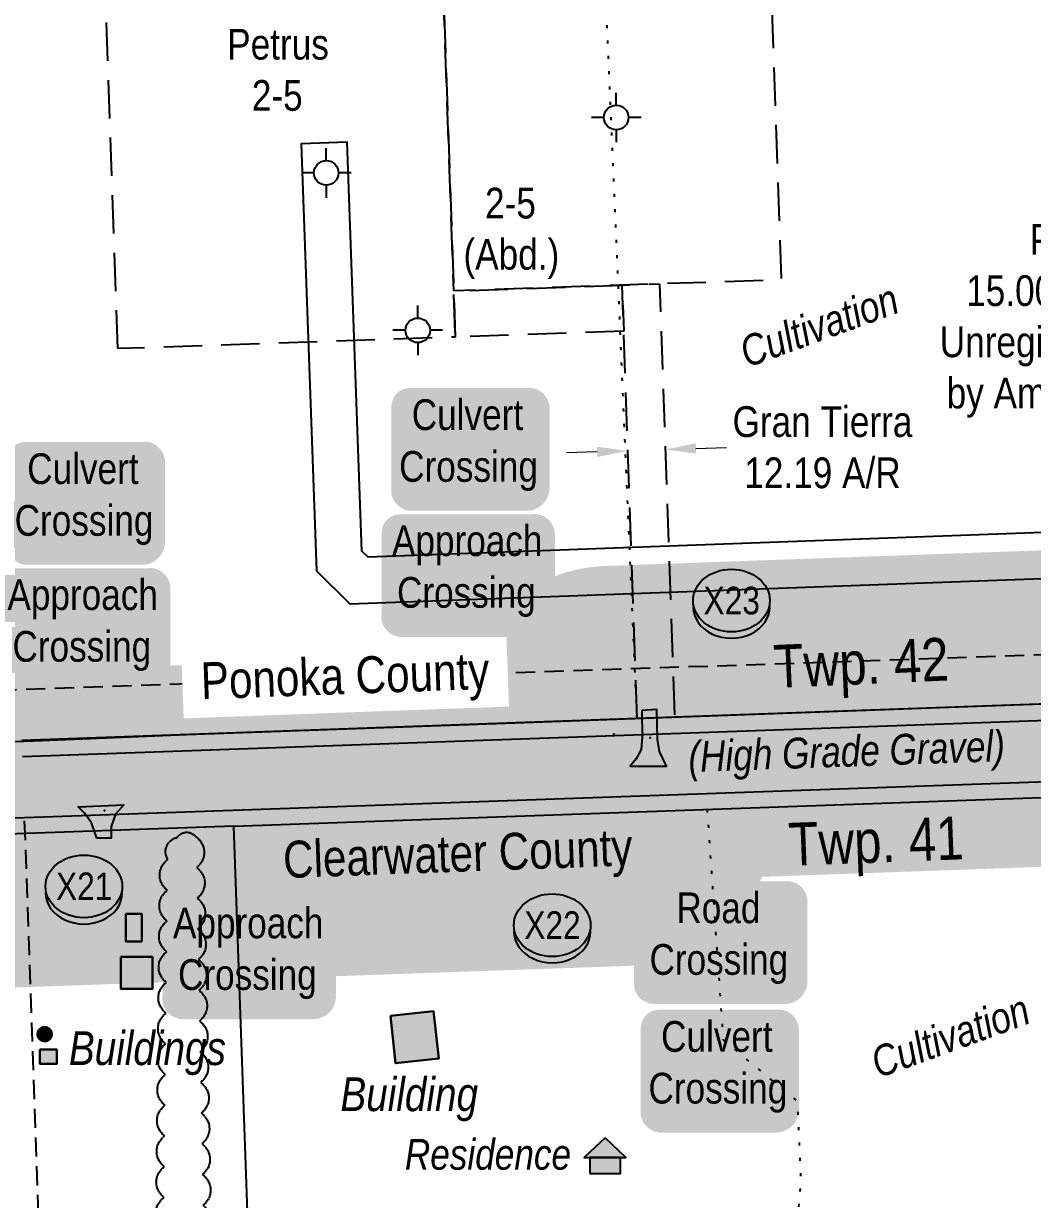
# Model space of a CAD drawing. Extents: x 665644 to 688844, y 5825051 to 5844826.
# Drawn here: x 666566.8 to 666895.3, y 5828410.3 to 5828793.3 of the extents above; entities that cross this region are included whole.
import ezdxf
from ezdxf.enums import TextEntityAlignment as Align

# ---------------------------------------------------------------- set-up
doc = ezdxf.new("R2010")
doc.units = 0
doc.header["$LTSCALE"] = 5
doc.header["$PDSIZE"] = 0.5
for name, pattern in [('0', [1, 1, 0]), ('BORDER', [44.45, 12.7, -6.35, 12.7, -6.35, 0, -6.35]), ('foc-ACCESSROAD', [3.75, 2.5, -1.25]), ('foc-TOPO', [1, 0.2, -0.8]), ('foc-TRAV', [1.875, 1.25, -0.625]), ('UG_PIPE', [1.875, 1.25, -0.625])]:
    doc.linetypes.add(name, pattern=pattern)
doc.layers.get('Defpoints').update_dxf_attribs({"color": 9})
doc.layers.add('AS-BOUNDARY', color=7, linetype='BORDER', lineweight=60, true_color=0xcc33ff)
doc.layers.add('AS-STRUCTURE', color=7, linetype='Continuous', lineweight=30, true_color=0x595959)
for name, color, linetype in [('AS-PIPE-UG', 44, 'UG_PIPE'), ('AS-POWER', 104, 'foc-POWER'), ('AS-RESIDENCE', 14, 'Continuous'), ('AS-ROADS', 254, 'Continuous'), ('CG-NOTES', 7, 'Continuous'), ('D-TXT', 6, 'Continuous'), ('F-AR', 190, 'foc-ACCESSROAD'), ('F-RW', 190, 'Continuous'), ('F-WS', 190, 'foc-ACCESSROAD'), ('F-WS-S', 190, 'Continuous'), ('L-33', 7, 'Continuous'), ('L-SEC', 7, 'Continuous'), ('L-TITLEDB', 4, 'Continuous'), ('P-BUFFER-H 30m', 51, 'Continuous'), ('P-CROSSINGS', 250, 'Continuous'), ('T-BUSH', 110, '0'), ('T-GENERAL', 48, 'foc-TOPO')]:
    doc.layers.add(name, color=color, linetype=linetype)
for name, color, linetype, true_color in [('AS-STRUCTURE-H', 7, 'Continuous', 0xa8a8a8), ('AS-STRUCTURE-T', 7, 'Continuous', 0x454545), ('P-PROPOSED-WL4', 7, 'Continuous', 0x5b5bc8)]:
    doc.layers.add(name, color=color, linetype=linetype, true_color=true_color)
for name, color, linetype, lineweight in [('F-AR-T', 190, 'Continuous', 9), ('F-RW-T', 190, 'Continuous', 9), ('F-WS-T', 190, 'Continuous', 9), ('T-TEXT', 48, 'Continuous', 18)]:
    doc.layers.add(name, color=color, linetype=linetype, lineweight=lineweight)
doc.layers.add('Fresh_POD_to_Rimbey_South', color=7, linetype='Continuous', plot=False)
doc.styles.add('100L', font='ARIALN.TTF', dxfattribs={"height": 11})
doc.styles.add('175L', font='ARIALN.TTF', dxfattribs={"height": 20})
doc.styles.add('240', font='ARIALN.TTF', dxfattribs={"height": 30})
doc.styles.add('80', font='ARIALN.TTF', dxfattribs={"height": 10})
doc.styles.add('80CG', font='ARIALN.TTF', dxfattribs={"height": 10})
doc.styles.add('80L', font='ARIALN.TTF', dxfattribs={"height": 10})
doc.styles.add('80LS', font='ARIALNI.TTF', dxfattribs={"height": 10})
doc.styles.add('Crossing', font='ARIALN.TTF', dxfattribs={"height": 10})
doc.styles.add('foc-LtypeFont', font='ARIALN.TTF', dxfattribs={"height": 7.35})
doc.linetypes.add('foc-POWER', pattern='A,6,-1,["P",foc-LtypeFont,S=0.2,R=0,X=-0.625,Y=-0.75],-1.24,4', length=12.24)
doc.linetypes.add('foc-POWER-NOLINE', pattern='A,0,-4,["P",foc-LtypeFont,S=0.2,R=0,X=-0.625,Y=-0.75],-8.24', length=12.24)
doc.dimstyles.new('Compass 5 000', dxfattribs={"dimscale": 5, "dimtxt": 9, "dimasz": 2, "dimexe": 0.2, "dimexo": 0.0625, "dimgap": 0.5, "dimtad": 0, "dimtih": 1, "dimtoh": 1, "dimzin": 0, "dimdsep": 46, "dimtxsty": '80CG', "dimcen": 0.1, "dimse1": 1, "dimse2": 1, "dimclrd": 256, "dimclrt": 256, "dimaunit": 1, "dimadec": 4, "dimazin": 0, "dimtfac": 0.06, "dimtofl": 0, "dimtmove": 0, "dimatfit": 1, "dimfxl": 0.2, "dimtolj": 1, "dimtzin": 0, "dimlwd": -1, "dimarcsym": 0})

# ---------------------------------------------------------------- blocks, each defined once
blk = doc.blocks.new('*U2215')
h = blk.add_hatch(color=59)
edge = h.paths.add_edge_path()
edge.add_line((-21.5, -20), (21.5, -20))
edge.add_arc((21.5, -14), 6, 270, 360)
edge.add_line((27.5, -14), (27.5, 12.5))
edge.add_arc((21.5, 12.5), 6, 0, 90)
edge.add_line((21.5, 18.5), (-21.5, 18.5))
edge.add_arc((-21.5, 12.5), 6, 90, 180)
edge.add_line((-27.5, 12.5), (-27.5, -14))
edge.add_arc((-21.5, -14), 6, 180, 270)
at = {"color": 1, "flags": 128}
blk.add_lwpolyline([(-21.5, -20, 3, 3, 0), (21.5, -20, 3, 3, 0.414214), (27.5, -14, 3, 3, 0), (27.5, 12.5, 3, 0, 0.414214), (21.5, 18.5, 0, 0, 0), (-21.5, 18.5, 0, 0, 0.414214), (-27.5, 12.5, 0, 0, 0), (-27.5, -14, 0, 3, 0.414214)], format="xyseb", close=True, dxfattribs=at)
blk.add_lwpolyline([(-25.94, -65.47, 0, 7.5, 0), (0, 0, 0, 0, 0)], format="xyseb", dxfattribs=at)
at = {"color": 1, "style": '80'}
blk.add_attdef('ENTER_TEXT_001', (-35.99, -5), '', height=10, dxfattribs=at)
blk = doc.blocks.new('*U1229')
h = blk.add_hatch(color=254)
edge = h.paths.add_edge_path()
edge.add_line((-19, -20), (19, -20))
edge.add_arc((19, -14), 6, 270, 360)
edge.add_line((25, -14), (25, 12.5))
edge.add_arc((19, 12.5), 6, 0, 90)
edge.add_line((19, 18.5), (-19, 18.5))
edge.add_arc((-19, 12.5), 6, 90, 180)
edge.add_line((-25, 12.5), (-25, -14))
edge.add_arc((-19, -14), 6, 180, 270)
at = {"color": 160, "flags": 128}
blk.add_lwpolyline([(-19, -20, 3, 3, 0), (19, -20, 3, 3, 0.414214), (25, -14, 3, 3, 0), (25, 12.5, 3, 0, 0.414214), (19, 18.5, 0, 0, 0), (-19, 18.5, 0, 0, 0.414214), (-25, 12.5, 0, 0, 0), (-25, -14, 0, 3, 0.414214)], format="xyseb", close=True, dxfattribs=at)
at = {"color": 160, "style": '80'}
blk.add_attdef('ENTER_TEXT_001', (-26.85, -4.92), '', height=10, dxfattribs=at)
blk = doc.blocks.new('*U2222')
h = blk.add_hatch(color=59)
edge = h.paths.add_edge_path()
edge.add_line((-21.5, -20), (21.5, -20))
edge.add_arc((21.5, -14), 6, 270, 360)
edge.add_line((27.5, -14), (27.5, 12.5))
edge.add_arc((21.5, 12.5), 6, 0, 90)
edge.add_line((21.5, 18.5), (-21.5, 18.5))
edge.add_arc((-21.5, 12.5), 6, 90, 180)
edge.add_line((-27.5, 12.5), (-27.5, -14))
edge.add_arc((-21.5, -14), 6, 180, 270)
at = {"color": 1, "flags": 128}
blk.add_lwpolyline([(-21.5, -20, 3, 3, 0), (21.5, -20, 3, 3, 0.414214), (27.5, -14, 3, 3, 0), (27.5, 12.5, 3, 0, 0.414214), (21.5, 18.5, 0, 0, 0), (-21.5, 18.5, 0, 0, 0.414214), (-27.5, 12.5, 0, 0, 0), (-27.5, -14, 0, 3, 0.414214)], format="xyseb", close=True, dxfattribs=at)
blk.add_lwpolyline([(59.83, -54.74, 0, 7.5, 0), (0, 0, 0, 0, 0)], format="xyseb", dxfattribs=at)
at = {"color": 1, "style": '80'}
blk.add_attdef('ENTER_TEXT_001', (-35.99, -5), '', height=10, dxfattribs=at)
blk = doc.blocks.new('*D2249')
at = {"layer": 'Defpoints', "color": 0, "transparency": 16777216}
for p in [(666763.5, 5828655.41), (666775.69, 5828655.83), (666775.73, 5828654.52)]:
    blk.add_point(p, dxfattribs=at)
at = {"layer": 'F-AR-T', "transparency": 16777216}
for p, q in [((666785.72, 5828654.86), (666795.72, 5828655.21)), ((666753.55, 5828653.76), (666743.56, 5828653.42))]:
    blk.add_line(p, q, dxfattribs=at)
for points in [[(666753.5, 5828655.43), (666753.61, 5828652.09), (666763.55, 5828654.1)], [(666785.67, 5828656.53), (666785.78, 5828653.2), (666775.73, 5828654.52)]]:
    blk.add_solid(points, dxfattribs=at)
at = {"layer": 'F-AR-T', "transparency": 16777216, "insert": (666826.93, 5828655.21), "char_height": 10, "attachment_point": 5, "style": '80CG'}
blk.add_mtext('\\A1;Gran Tierra\\P12.19 A/R', dxfattribs=at)
blk = doc.blocks.new('*D2342')
at = {"layer": 'Defpoints', "color": 0, "transparency": 16777216}
for p in [(666970.89, 5828630.14), (666883.83, 5828626.96), (666884.37, 5828611.97)]:
    blk.add_point(p, dxfattribs=at)
at = {"layer": 'F-RW-T', "transparency": 16777216}
for p, q in [((666968.47, 5828696.42), (666958.47, 5828696.42)), ((666970.53, 5828640.13), (666968.47, 5828696.42)), ((666971.81, 5828605.15), (666972.17, 5828595.16))]:
    blk.add_line(p, q, dxfattribs=at)
for points in [[(666972.19, 5828640.19), (666968.86, 5828640.07), (666970.89, 5828630.14)], [(666973.47, 5828605.22), (666970.14, 5828605.09), (666971.44, 5828615.15)]]:
    blk.add_solid(points, dxfattribs=at)
at = {"layer": 'F-RW-T', "transparency": 16777216, "insert": (666910.97, 5828696.42), "char_height": 10, "attachment_point": 5, "style": '80CG'}
blk.add_mtext('\\A1;Petrus\\P15.00 P/L R/W\\PUnregistered Plan\\Pby Amar Surveys', dxfattribs=at)
blk = doc.blocks.new('res_occ')
for points in [[(0.1, 0.891), (-1.257, -0.374), (1.457, -0.374)], [(-0.9, -1.425), (1.1, -1.425), (1.1, -0.374), (-0.9, -0.374)]]:
    blk.add_hatch(color=14).paths.add_polyline_path(points)
at = {"color": 14}
for points in [[(0.1, 0.891), (-1.257, -0.374), (1.457, -0.374)], [(-0.9, -1.425), (1.1, -1.425), (1.1, -0.374), (-0.9, -0.374)]]:
    blk.add_lwpolyline(points, close=True, dxfattribs=at)
blk = doc.blocks.new('xing2')
h = blk.add_hatch(color=50)
h.dxf.hatch_style = 1
edge = h.paths.add_edge_path()
edge.add_ellipse((0, 0), major_axis=(-12.5, 0), ratio=0.816297, start_angle=0, end_angle=360)
h = blk.add_hatch(color=250)
h.dxf.hatch_style = 1
edge = h.paths.add_edge_path()
edge.add_ellipse((0, -2.05), major_axis=(-12.5, 0), ratio=0.816297, start_angle=0, end_angle=180)
edge.add_line((12.5, -2.05), (12.5, 0))
edge.add_ellipse((0, 0), major_axis=(-12.5, 0), ratio=0.816297, start_angle=0, end_angle=180, ccw=False)
edge.add_line((-12.5, 0), (-12.5, -2.05))
at = {"color": 250}
blk.add_ellipse((0, 0), major_axis=(-12.5, 0), ratio=0.816297, dxfattribs=at)
blk.add_ellipse((0, -2.05), major_axis=(-12.5, 0), ratio=0.816297, start_param=0, end_param=3.141593, dxfattribs=at)
at = {"color": 250, "style": 'Crossing'}
blk.add_attdef('CROSSING', text='', height=9, dxfattribs=at).set_placement((0.09, 0.02), align=Align.MIDDLE_CENTER)
at = {"color": 250, "style": 'Crossing', "flags": 1}
for tag, p in [('OWNER', (0.09, -12.49)), ('DESCRIPTION', (0.09, -25.77)), ('LOCATION', (0.09, -39.3)), ('DWG_REF', (0.09, -52.84))]:
    blk.add_attdef(tag, text='', height=9, dxfattribs=at).set_placement(p, align=Align.MIDDLE_CENTER)
blk = doc.blocks.new('GABD')
for p, q in [((0, 0.808), (0, 1.616)), ((-0.808, 0), (-1.616, 0)), ((1.616, 0), (0.808, 0)), ((0, -0.808), (0, -1.616))]:
    blk.add_line(p, q)
blk.add_circle((0, 0), 0.8)
blk = doc.blocks.new('*U2228')
h = blk.add_hatch(color=59)
edge = h.paths.add_edge_path()
edge.add_line((-21.5, -20), (21.5, -20))
edge.add_arc((21.5, -14), 6, 270, 360)
edge.add_line((27.5, -14), (27.5, 12.5))
edge.add_arc((21.5, 12.5), 6, 0, 90)
edge.add_line((21.5, 18.5), (-21.5, 18.5))
edge.add_arc((-21.5, 12.5), 6, 90, 180)
edge.add_line((-27.5, 12.5), (-27.5, -14))
edge.add_arc((-21.5, -14), 6, 180, 270)
at = {"color": 1, "flags": 128}
blk.add_lwpolyline([(-33.16, 53.18, 0, 7.5, 0), (0, 0, 0, 0, 0)], format="xyseb", dxfattribs=at)
blk.add_lwpolyline([(-21.5, -20, 3, 3, 0), (21.5, -20, 3, 3, 0.414214), (27.5, -14, 3, 3, 0), (27.5, 12.5, 3, 0, 0.414214), (21.5, 18.5, 0, 0, 0), (-21.5, 18.5, 0, 0, 0.414214), (-27.5, 12.5, 0, 0, 0), (-27.5, -14, 0, 3, 0.414214)], format="xyseb", close=True, dxfattribs=at)
at = {"color": 1, "style": '80'}
blk.add_attdef('ENTER_TEXT_001', (-35.99, -5), '', height=10, dxfattribs=at)
blk = doc.blocks.new('*U2229')
h = blk.add_hatch(color=59)
edge = h.paths.add_edge_path()
edge.add_line((-21.5, -20), (21.5, -20))
edge.add_arc((21.5, -14), 6, 270, 360)
edge.add_line((27.5, -14), (27.5, 12.5))
edge.add_arc((21.5, 12.5), 6, 0, 90)
edge.add_line((21.5, 18.5), (-21.5, 18.5))
edge.add_arc((-21.5, 12.5), 6, 90, 180)
edge.add_line((-27.5, 12.5), (-27.5, -14))
edge.add_arc((-21.5, -14), 6, 180, 270)
at = {"color": 1, "flags": 128}
blk.add_lwpolyline([(-46.06, 41.1, 0, 7.5, 0), (0, 0, 0, 0, 0)], format="xyseb", dxfattribs=at)
blk.add_lwpolyline([(-21.5, -20, 3, 3, 0), (21.5, -20, 3, 3, 0.414214), (27.5, -14, 3, 3, 0), (27.5, 12.5, 3, 0, 0.414214), (21.5, 18.5, 0, 0, 0), (-21.5, 18.5, 0, 0, 0.414214), (-27.5, 12.5, 0, 0, 0), (-27.5, -14, 0, 3, 0.414214)], format="xyseb", close=True, dxfattribs=at)
at = {"color": 1, "style": '80'}
blk.add_attdef('ENTER_TEXT_001', (-35.99, -5), '', height=10, dxfattribs=at)

msp = doc.modelspace()

# ---------------------------------------------------------------- hatches: boundary and pattern name
at = {"layer": 'AS-ROADS'}
h = msp.add_hatch(color=256, dxfattribs=at)
h.dxf.hatch_style = 1
h.paths.add_polyline_path([(666768.065, 5828569.525), (666768.26, 5828560.872), (666767.871, 5828556.886), (666766.314, 5828553.775), (666764.271, 5828551.442), (666776.139, 5828551.442), (666773.902, 5828556.206), (666773.221, 5828560.192), (666773.026, 5828569.817)])
h = msp.add_hatch(color=256, dxfattribs=at)
h.dxf.hatch_style = 1
h.paths.add_polyline_path([(666590.698, 5828527.931), (666588.865, 5828532.999), (666586.666, 5828536.052), (666584.527, 5828538.129), (666599.436, 5828538.861), (666596.748, 5828535.747), (666595.342, 5828531.778), (666595.281, 5828529.335), (666595.281, 5828527.931)])
at = {"layer": 'AS-STRUCTURE-H'}
h = msp.add_hatch(color=256, dxfattribs=at)
h.dxf.hatch_style = 1
h.paths.add_polyline_path([(666600.091, 5828503.292), (666605.295, 5828503.292), (666605.295, 5828494.335), (666600.091, 5828494.335)])
h = msp.add_hatch(color=256, dxfattribs=at)
h.dxf.hatch_style = 1
h.paths.add_polyline_path([(666598.501, 5828489.278), (666608.765, 5828489.278), (666608.765, 5828478.877), (666598.501, 5828478.877)])
h = msp.add_hatch(color=256, dxfattribs=at)
h.dxf.hatch_style = 1
h.paths.add_polyline_path([(666686.23, 5828470.074), (666700.289, 5828471.603), (666701.968, 5828456.17), (666687.909, 5828454.641)])
h = msp.add_hatch(color=256, dxfattribs=at)
h.dxf.hatch_style = 1
edge = h.paths.add_edge_path()
edge.add_arc((666573.666, 5828464.133), 2.36, 0, 360)
h = msp.add_hatch(color=256, dxfattribs=at)
h.dxf.hatch_style = 1
h.paths.add_polyline_path([(666572.092, 5828459.137), (666577.647, 5828459.137), (666577.647, 5828454.51), (666572.092, 5828454.51)])
at = {"layer": 'P-BUFFER-H 30m'}
h = msp.add_hatch(color=256, dxfattribs=at)
h.dxf.hatch_style = 1
edge = h.paths.add_edge_path()
edge.add_line((666009.192, 5827543.733), (666003.067, 5827535.89))
edge.add_line((666003.067, 5827535.89), (665942.142, 5827473.312))
edge.add_arc((665977.967, 5827438.432), 50, 135.7667, 181.93918)
edge.add_line((665927.996, 5827436.741), (665928.647, 5827417.504))
edge.add_line((665928.647, 5827417.504), (665858.673, 5827415.076))
edge.add_line((665858.673, 5827415.076), (665848.648, 5827703.844))
edge.add_line((665848.648, 5827703.844), (665829.66, 5828249.421))
edge.add_arc((665942.312, 5828253.201), 112.715, 136.01347, 181.9217, ccw=False)
edge.add_line((665861.213, 5828331.48), (665952.824, 5828426.391))
edge.add_arc((666033.077, 5828349.035), 111.465, 92.02995, 136.0531, ccw=False)
edge.add_line((666029.129, 5828460.43), (666763.716, 5828486.374))
edge.add_arc((666761.951, 5828536.343), 50, 272.02269, 335.20661)
edge.add_line((666807.342, 5828515.375), (667390.232, 5828536.212))
edge.add_line((667390.232, 5828536.212), (667545.778, 5828541.674))
edge.add_arc((667589.622, 5828565.71), 50, 208.73134, 271.99963)
edge.add_line((667591.367, 5828515.74), (668192.996, 5828536.745))
edge.add_line((668192.996, 5828536.745), (668987.773, 5828564.747))
edge.add_arc((668986.012, 5828614.716), 50, 272.01784, 335.23575)
edge.add_line((669031.414, 5828593.772), (669696.261, 5828617.102))
edge.add_arc((669740.082, 5828641.18), 50, 208.78768, 272.00974)
edge.add_line((669741.835, 5828591.211), (669818.198, 5828593.891))
edge.add_line((669818.198, 5828593.891), (670620.542, 5828621.926))
edge.add_line((670620.542, 5828621.926), (671177.684, 5828641.55))
edge.add_arc((671175.924, 5828691.519), 50, 272.01722, 298.32267)
edge.add_line((671199.646, 5828647.505), (671317.002, 5828651.615))
edge.add_line((671317.002, 5828651.615), (671420.483, 5828655.241))
edge.add_arc((671441.065, 5828700.808), 50, 245.69213, 272.00667)
edge.add_line((671442.816, 5828650.839), (672244.847, 5828678.94))
edge.add_line((672244.847, 5828678.94), (672264.955, 5828679.647))
edge.add_line((672264.955, 5828679.647), (673067.43, 5828707.876))
edge.add_line((673067.43, 5828707.876), (673434.856, 5828720.801))
edge.add_arc((673433.098, 5828770.77), 50, 272.01462, 335.23759)
edge.add_line((673478.5, 5828749.827), (673868.927, 5828763.561))
edge.add_line((673868.927, 5828763.561), (673889.027, 5828764.268))
edge.add_line((673889.027, 5828764.268), (674693.164, 5828792.467))
edge.add_line((674693.164, 5828792.467), (675500.312, 5828820.755))
edge.add_arc((675498.561, 5828870.724), 50, 272.00724, 280.2186)
edge.add_arc((675512.664, 5828871.243), 50, 263.99274, 272.08982)
edge.add_line((675514.487, 5828821.276), (675529.103, 5828821.809))
edge.add_arc((675572.891, 5828845.947), 50, 208.86537, 272.09001)
edge.add_line((675574.715, 5828795.98), (676318.375, 5828823.119))
edge.add_arc((676316.552, 5828873.086), 50, 272.09001, 298.40197)
edge.add_line((676340.335, 5828829.104), (676355.733, 5828829.666))
edge.add_arc((676376.247, 5828875.264), 50, 245.77711, 272.09078)
edge.add_line((676378.071, 5828825.297), (677089.349, 5828851.264))
edge.add_line((677089.349, 5828851.264), (677192.264, 5828855.477))
edge.add_line((677192.264, 5828855.477), (677189.938, 5828908.346))
edge.add_arc((677139.986, 5828906.148), 50, 2.51912, 92.09078)
edge.add_line((677138.162, 5828956.115), (676399.458, 5828929.147))
edge.add_arc((676378.945, 5828883.548), 50, 65.77852, 92.08954)
edge.add_line((676377.122, 5828933.515), (676311.431, 5828931.118))
edge.add_arc((676313.254, 5828881.152), 50, 92.08954, 118.40251)
edge.add_line((676289.471, 5828925.133), (675618.565, 5828900.649))
edge.add_arc((675574.778, 5828876.511), 50, 28.86544, 92.08994)
edge.add_line((675572.954, 5828926.478), (675563.641, 5828926.138))
edge.add_line((675563.641, 5828926.138), (675558.345, 5829067.321))
edge.add_arc((675508.381, 5829065.447), 50, 2.14827, 92.14821)
edge.add_line((675506.506, 5829115.412), (675486.408, 5829114.658))
edge.add_arc((675488.282, 5829064.693), 50, 92.14821, 182.14828)
edge.add_line((675438.317, 5829062.819), (675443.606, 5828921.831))
edge.add_line((675443.606, 5828921.831), (674689.556, 5828895.403))
edge.add_line((674689.556, 5828895.403), (673885.412, 5828867.204))
edge.add_line((673885.412, 5828867.204), (673865.306, 5828866.497))
edge.add_line((673865.306, 5828866.497), (673427.271, 5828851.088))
edge.add_arc((673429.028, 5828801.119), 50, 92.01465, 155.23756)
edge.add_line((673383.626, 5828822.062), (673063.809, 5828810.812))
edge.add_line((673063.809, 5828810.812), (672261.334, 5828782.583))
edge.add_line((672261.334, 5828782.583), (672241.233, 5828781.876))
edge.add_line((672241.233, 5828781.876), (671464.35, 5828754.656))
edge.add_arc((671443.768, 5828709.089), 50, 65.69192, 92.00685)
edge.add_line((671442.017, 5828759.058), (671313.396, 5828754.551))
edge.add_line((671313.396, 5828754.551), (671174.332, 5828749.681))
edge.add_arc((671176.082, 5828699.712), 50, 92.00583, 118.33384)
edge.add_line((671152.351, 5828743.722), (670616.93, 5828724.863))
edge.add_line((670616.93, 5828724.863), (669814.594, 5828696.828))
edge.add_line((669814.594, 5828696.828), (669785.832, 5828695.818))
edge.add_arc((669742.011, 5828671.74), 50, 28.7877, 92.00972)
edge.add_line((669740.258, 5828721.709), (669011.371, 5828696.132))
edge.add_arc((669013.124, 5828646.163), 50, 92.00972, 92.15561)
edge.add_line((669011.243, 5828696.128), (668980.075, 5828694.954))
edge.add_arc((668981.956, 5828644.99), 50, 92.15561, 155.14244)
edge.add_line((668936.588, 5828666.008), (668189.385, 5828639.682))
edge.add_line((668189.385, 5828639.682), (667635.387, 5828620.34))
edge.add_arc((667591.538, 5828596.314), 50, 28.71884, 92.01135)
edge.add_line((667589.783, 5828646.283), (667386.586, 5828639.147))
edge.add_line((667386.586, 5828639.147), (666756.08, 5828616.609))
edge.add_arc((666757.866, 5828566.641), 50, 92.04727, 155.18038)
edge.add_line((666712.484, 5828587.629), (666025.494, 5828563.366))
edge.add_arc((666033.062, 5828349.069), 214.43, 92.02269, 136.04584)
edge.add_line((665878.694, 5828497.902), (665787.104, 5828403.013))
edge.add_arc((665942.312, 5828253.201), 215.715, 136.01347, 181.93424)
edge.add_arc((665776.691, 5828247.607), 50, 181.93424, 181.99327)
edge.add_line((665726.721, 5828245.868), (665745.71, 5827700.266))
edge.add_line((665745.71, 5827700.266), (665757.47, 5827361.533))
edge.add_line((665757.47, 5827361.533), (665757.574, 5827358.535))
edge.add_arc((665807.544, 5827360.27), 50, 181.98841, 271.9875)
edge.add_line((665809.278, 5827310.3), (665862.247, 5827312.138))
edge.add_line((665862.247, 5827312.138), (665985.206, 5827316.405))
edge.add_arc((665983.472, 5827366.375), 50, 271.9875, 362.04207)
edge.add_line((666033.441, 5827368.156), (666032.177, 5827403.589))
edge.add_line((666032.177, 5827403.589), (666031.701, 5827417.647))
edge.add_line((666031.701, 5827417.647), (666072.442, 5827459.493))
edge.add_line((666072.442, 5827459.493), (666106.054, 5827458.849))
edge.add_arc((666107.012, 5827508.84), 50, 268.90143, 294.66022)
edge.add_line((666127.874, 5827463.4), (666172.459, 5827483.869))
edge.add_line((666172.459, 5827483.869), (666350.016, 5827525.676))
edge.add_arc((666338.557, 5827574.345), 50, 283.2493, 405.41323)
edge.add_line((666373.656, 5827609.954), (666371.132, 5827612.442))
edge.add_arc((666336.033, 5827576.833), 50, 45.41323, 103.2493)
edge.add_line((666324.573, 5827625.502), (666143.698, 5827582.914))
edge.add_arc((666155.158, 5827534.245), 50, 103.2493, 114.66022)
edge.add_line((666134.296, 5827579.685), (666133.685, 5827579.404))
edge.add_arc((666084.581, 5827569.982), 50, 10.86194, 62.58611)
edge.add_line((666107.602, 5827614.367), (666099.432, 5827618.605))
edge.add_arc((666076.411, 5827574.22), 50, 62.58611, 152.58611)
edge.add_line((666032.026, 5827597.24), (666030.645, 5827594.577))
edge.add_arc((666075.03, 5827571.557), 50, 152.58611, 184.80847)
edge.add_line((666025.206, 5827567.365), (666021.831, 5827559.92))
edge.add_line((666021.831, 5827559.92), (666009.192, 5827543.733))

# ---------------------------------------------------------------- linework, layer by layer
at = {"layer": 'AS-BOUNDARY', "flags": 128}
msp.add_lwpolyline([(665645.519, 5828501.939, 4, 4, 0), (665745.539, 5828505.527, 4, 4, 0), (666567.119, 5828534.54, 4, 4, 0), (667369.062, 5828562.807, 4, 4, 0), (668190.988, 5828591.895, 4, 4, 0), (668993.9, 5828620.377, 4, 4, 0), (669021.469, 5827821.487, 4, 4, 0), (669024.954, 5827721.455, 0, 0, 0)], format="xyseb", dxfattribs=at)
at = {"layer": 'AS-PIPE-UG', "flags": 128}
for points in [[(667604.707, 5828611.58), (666722.856, 5828581.657)], [(666620.719, 5828578.191), (666526.1, 5828574.981)]]:
    msp.add_lwpolyline(points, dxfattribs=at)
at = {"layer": 'AS-POWER', "linetype": 'foc-POWER-NOLINE', "flags": 128}
msp.add_lwpolyline([(666435.527, 5828555.051), (666570.193, 5828559.647), (666619.881, 5828561.703), (666708.666, 5828564.88), (666895.326, 5828571.559), (666990.429, 5828574.962), (667099.573, 5828578.855), (667198.737, 5828582.728), (667288.825, 5828585.621)], dxfattribs=at)
at = {"layer": 'AS-ROADS', "const_width": 8, "flags": 128}
msp.add_lwpolyline([(665663.65, 5827980.53), (665687.685, 5827988.716), (665721.182, 5828009.212), (665739.639, 5828031.302), (665759.691, 5828064.095), (665765.621, 5828092.221), (665766.304, 5828119.093), (665763.811, 5828259.415, -0.155161), (665788.496, 5828342.106), (665821.712, 5828386.34), (665867.425, 5828432.254), (665910.911, 5828476.213, -0.2036426), (666027.974, 5828524.198), (666292.823, 5828533.342), (666714.722, 5828546.241), (667115.317, 5828562.342), (667572.254, 5828577.327), (668113.694, 5828598.186), (668656.242, 5828616.102), (670206.753, 5828670.714), (671097.785, 5828702.772)], format="xyb", dxfattribs=at)
at = {"layer": 'AS-ROADS', "flags": 128}
for points in [[(666768.065, 5828569.525), (666768.26, 5828560.872), (666767.871, 5828556.886), (666766.314, 5828553.775), (666764.271, 5828551.442), (666776.139, 5828551.442), (666773.902, 5828556.206), (666773.221, 5828560.192), (666773.026, 5828569.817)], [(666590.698, 5828527.931), (666588.865, 5828532.999), (666586.666, 5828536.052), (666584.527, 5828538.129), (666599.436, 5828538.861), (666596.748, 5828535.747), (666595.342, 5828531.778), (666595.281, 5828529.335), (666595.281, 5828527.931)]]:
    msp.add_lwpolyline(points, close=True, dxfattribs=at)
at = {"layer": 'AS-STRUCTURE'}
for points in [[(666600.091, 5828503.292), (666605.295, 5828503.292), (666605.295, 5828494.335), (666600.091, 5828494.335)], [(666598.501, 5828489.278), (666608.765, 5828489.278), (666608.765, 5828478.877), (666598.501, 5828478.877)], [(666686.23, 5828470.074), (666700.289, 5828471.603), (666701.968, 5828456.17), (666687.909, 5828454.641)], [(666572.092, 5828459.137), (666577.647, 5828459.137), (666577.647, 5828454.51), (666572.092, 5828454.51)]]:
    msp.add_lwpolyline(points, close=True, dxfattribs=at)
msp.add_circle((666573.666, 5828464.133), 2.36, dxfattribs=at)
at = {"layer": 'F-AR', "flags": 128}
for points in [[(666762.21, 5828693.047), (666707.382, 5828691.164), (666706.868, 5828706.155), (666761.695, 5828708.038)], [(666766.539, 5828566.951), (666761.695, 5828708.038), (666773.878, 5828708.456), (666778.722, 5828567.369)]]:
    msp.add_lwpolyline(points, close=True, dxfattribs=at)
at = {"layer": 'F-WS', "flags": 128}
for points in [[(666809.824, 5828816.433), (666813.485, 5828709.816), (666706.868, 5828706.155), (666703.207, 5828812.773)], [(666597.447, 5828687.39), (666593.672, 5828797.325), (666703.608, 5828801.099), (666707.382, 5828691.164)]]:
    msp.add_lwpolyline(points, close=True, dxfattribs=at)
at = {"layer": 'F-WS-S', "linetype": 'foc-TRAV', "flags": 128}
msp.add_lwpolyline([(666580.946, 5828143.179), (666567.119, 5828534.54)], dxfattribs=at)
at = {"layer": 'Fresh_POD_to_Rimbey_South', "color": 6}
for p in [(666758.961, 5828561.849), (666770.814, 5828560.612), (666593.175, 5828536.988)]:
    msp.add_point(p, dxfattribs=at)
at = {"layer": 'L-SEC', "flags": 128}
for points in [[(666566.444, 5828554.603), (667368.421, 5828582.998)], [(667369.062, 5828562.807), (666567.119, 5828534.54)], [(666567.119, 5828534.54), (665765.569, 5828506.179)]]:
    msp.add_lwpolyline(points, dxfattribs=at)
at = {"layer": 'L-TITLEDB', "flags": 128}
for points in [[(667368.229, 5828588.48), (666566.263, 5828559.785)], [(666635.238, 5828531.838), (667369.234, 5828557.93)], [(665798.678, 5827702.109), (666595.747, 5827730.356), (666580.946, 5828143.179), (666648.931, 5828145.731), (666635.238, 5828531.838), (666027.364, 5828510.399)]]:
    msp.add_lwpolyline(points, dxfattribs=at)
at = {"layer": 'T-BUSH', "flags": 128}
msp.add_lwpolyline([(666622.9, 5828528.401, -0.5205671), (666623.089, 5828518.403, -0.5205671), (666623.278, 5828508.405, -0.5205671), (666623.467, 5828498.406, -0.5205671), (666623.657, 5828488.408, -0.5205671), (666623.846, 5828478.41, -0.5205671), (666624.035, 5828468.412, -0.5205671), (666624.224, 5828458.414, -0.5205671), (666624.413, 5828448.415, -0.5205671), (666624.602, 5828438.417, -0.5205671), (666624.792, 5828428.419, -0.5205671), (666624.981, 5828418.421, -0.5205671), (666625.17, 5828408.422, -0.5205671), (666625.359, 5828398.424, -0.5205671), (666625.548, 5828388.426, -0.5205671), (666625.737, 5828378.428, -0.5205671), (666622.717, 5828371.579, -0.5205671), (666612.717, 5828371.579, -0.5205671), (666612.239, 5828380.996, -0.5205671), (666612.35, 5828390.996, -0.5205671), (666612.461, 5828400.995, -0.5205671), (666612.571, 5828410.994, -0.5205671), (666612.682, 5828420.994, -0.5205671), (666612.793, 5828430.993, -0.5205671), (666612.903, 5828440.993, -0.5205671), (666613.014, 5828450.992, -0.5205671), (666613.125, 5828460.991, -0.5205671), (666613.236, 5828470.991, -0.5205671), (666613.346, 5828480.99, -0.5205671), (666613.457, 5828490.99, -0.5205671), (666613.568, 5828500.989, -0.5205671), (666613.678, 5828510.988, -0.5205671), (666613.789, 5828520.988, -0.5205671), (666616.771, 5828528.185, -0.5205671)], format="xyb", close=True, dxfattribs=at)
at = {"layer": 'T-GENERAL', "flags": 128}
for points in [[(666766.539, 5828566.951), (666752.733, 5828887.114)], [(666789.348, 5828537.316), (666794.605, 5828462.236), (666818.758, 5828442.182), (666819.872, 5828416.558), (666819.129, 5828407.274), (666807.61, 5828404.303), (666796.463, 5828406.16), (666790.889, 5828384.249), (666768.223, 5828391.305), (666681.645, 5828394.648), (666687.219, 5828311.462)]]:
    msp.add_lwpolyline(points, dxfattribs=at)

# ---------------------------------------------------------------- block references
at = {"layer": 'AS-RESIDENCE', "xscale": 5.000000000000001, "yscale": 5.000000000000001, "zscale": 5.000000000000001}
msp.add_blockref('res_occ', (666755.629, 5828425.879), dxfattribs=at)
at = {"layer": 'CG-NOTES'}
ref = msp.add_blockref('*U1229', (666711.569, 5828656.066), dxfattribs=dict(at, xscale=1.000119014162687, yscale=1.000119014162687, zscale=1.000119014162687))
ref.add_attrib('ENTER_TEXT_001', 'Culvert', (666693.187, 5828660.87), dxfattribs={"layer": '0', "color": 160, "height": 10.0012, "style": '80'})
ref.add_attrib('ENTER_TEXT_002', 'Crossing', (666689.091, 5828644.024), dxfattribs={"layer": '0', "color": 160, "height": 10.0012, "style": '80'})
ref = msp.add_blockref('*U1229', (666586.365, 5828638.493), dxfattribs=dict(at, xscale=1.000119014162687, yscale=1.000119014162687, zscale=1.000119014162687))
ref.add_attrib('ENTER_TEXT_001', 'Culvert', (666567.982, 5828643.296), dxfattribs={"layer": '0', "color": 160, "height": 10.0012, "style": '80'})
ref.add_attrib('ENTER_TEXT_002', 'Crossing', (666563.886, 5828626.45), dxfattribs={"layer": '0', "color": 160, "height": 10.0012, "style": '80'})
ref = msp.add_blockref('*U2215', (666585.65, 5828597.379), dxfattribs=dict(at, xscale=0.9990699345404985, yscale=0.9990699345404985, zscale=0.9990699345404985))
ref.add_attrib('ENTER_TEXT_001', 'Approach', (666561.549, 5828602.266), dxfattribs={"layer": '0', "color": 1, "height": 9.9907, "style": '80'})
ref.add_attrib('ENTER_TEXT_002', 'Crossing', (666563.195, 5828585.438), dxfattribs={"layer": '0', "color": 1, "height": 9.9907, "style": '80'})
ref = msp.add_blockref('*U2228', (666793.075, 5828495.41), dxfattribs=dict(at, xscale=0.9990699345404985, yscale=0.9990699345404985, zscale=0.9990699345404985))
ref.add_attrib('ENTER_TEXT_001', 'Road', (666779.377, 5828500.297), dxfattribs={"layer": '0', "color": 1, "height": 9.9907, "style": '80'})
ref.add_attrib('ENTER_TEXT_002', 'Crossing', (666770.62, 5828483.469), dxfattribs={"layer": '0', "color": 1, "height": 9.9907, "style": '80'})
ref = msp.add_blockref('*U1229', (666792.761, 5828453.592), dxfattribs=dict(at, xscale=1.000119014162687, yscale=1.000119014162687, zscale=1.000119014162687))
ref.add_attrib('ENTER_TEXT_001', 'Culvert', (666774.379, 5828458.396), dxfattribs={"layer": '0', "color": 160, "height": 10.0012, "style": '80'})
ref.add_attrib('ENTER_TEXT_002', 'Crossing', (666770.282, 5828441.55), dxfattribs={"layer": '0', "color": 160, "height": 10.0012, "style": '80'})
at = {"layer": 'F-WS-S', "xscale": 5.000000000000001, "yscale": 5.000000000000001, "zscale": 5.000000000000001}
for p in [(666759.788, 5828762.659), (666665.359, 5828744.622), (666695.165, 5828693.345)]:
    msp.add_blockref('GABD', p, dxfattribs=at)
at = {"layer": 'P-CROSSINGS'}
for p, values in [((666797.297, 5828605.334), {'CROSSING': 'X23'}), ((666586.438, 5828512.258), {'CROSSING': 'X21'}), ((666738.935, 5828499.61), {'CROSSING': 'X22'})]:
    msp.add_blockref('xing2', p, dxfattribs=at).add_auto_attribs(values)

# ---------------------------------------------------------------- texts
at = {"layer": 'AS-RESIDENCE', "insert": (666690.957, 5828429.988), "char_height": 10, "attachment_point": 1, "style": '175L'}
msp.add_mtext_dynamic_manual_height_columns('{\\fArial Narrow|b0|i1|c0|p34;Residence}', width=53.94038, gutter_width=50, heights=[0], dxfattribs=at)
at = {"layer": 'AS-STRUCTURE-T', "insert": (666669.965, 5828450.076), "char_height": 11, "attachment_point": 1, "style": '100L'}
msp.add_mtext_dynamic_manual_height_columns('{\\fArial Narrow|b0|i1|c0|p34;Building}', width=8.53567, gutter_width=55, heights=[0], dxfattribs=at)
at = {"layer": 'D-TXT', "color": 3, "insert": (666810.693, 5828590.839), "char_height": 14, "attachment_point": 1, "rotation": 2.50516, "style": '80L', "bg_fill": 1, "box_fill_scale": 1.1, "bg_fill_color": 51, "bg_fill_transparency": 0}
msp.add_mtext_dynamic_manual_height_columns('Twp. 42', width=56.34055, gutter_width=47.5, heights=[0], dxfattribs=at)
at = {"layer": 'D-TXT', "color": 3, "insert": (666815.577, 5828532.909), "char_height": 14, "attachment_point": 1, "rotation": 2.19753, "style": '80L'}
msp.add_mtext_dynamic_manual_height_columns('Twp. 41', width=101.3954, gutter_width=47.5, heights=[0], dxfattribs=at)
at = {"layer": 'F-WS-T', "char_height": 10, "attachment_point": 1, "style": '175L'}
for s, width, insert in [('\\pi10.297;Petrus\\P\\pi18.312;2-5', 52.3818, (666622.803, 5828791.523)), ('\\pi8.0036;2-5\\P\\pi0.97769;(Abd.)', 31.76439, (666709.057, 5828739.781))]:
    msp.add_mtext_dynamic_manual_height_columns(s, width=width, gutter_width=100, heights=[0], dxfattribs=dict(at, insert=insert))
at = {"layer": 'L-33', "color": 200, "linetype": 'Continuous', "true_color": 0xcc33ff, "insert": (666708.222, 5828521.228), "char_height": 12, "attachment_point": 5, "rotation": 2.09345, "style": '240'}
msp.add_mtext_dynamic_manual_height_columns('Clearwater County', width=201.24694, gutter_width=45, heights=[0], dxfattribs=at)
at = {"layer": 'T-TEXT', "style": '80LS'}
for s, rotation, p in [('Cultivation', 20, (666825.814, 5828694.946)), ('(High Grade Gravel)', 2.02279, (666834.776, 5828556.26)), ('Cultivation', 20, (666868.538, 5828463.549))]:
    msp.add_text(s, height=10, rotation=rotation, dxfattribs=at).set_placement(p, align=Align.MIDDLE_CENTER)

# ---------------------------------------------------------------- dimensions: what is measured, and where the dimension line sits
at = {"layer": 'F-AR-T'}
dim = msp.add_aligned_dim(p1=(666763.502, 5828655.41), p2=(666775.685, 5828655.828), distance=-1.307, text='Gran Tierra\\P12.19 A/R', dimstyle='Compass 5 000', dxfattribs=at)
dim.commit()
dim.dimension.update_dxf_attribs({"geometry": '*D2249', "text_midpoint": (666826.932, 5828655.208)})
at = {"layer": 'F-RW-T', "color": 3}
dim = msp.add_linear_dim(base=(666970.893, 5828630.138), p1=(666884.373, 5828611.968), p2=(666883.826, 5828626.958), angle=92.09136, text='Petrus\\P15.00 P/L R/W\\PUnregistered Plan\\Pby Amar Surveys', dimstyle='Compass 5 000', dxfattribs=at)
dim.commit()
dim.dimension.update_dxf_attribs({"geometry": '*D2342', "text_midpoint": (666910.969, 5828696.425), "dimtype": 161})

# ---------------------------------------------------------------- next in the draw order: texts
at = {"layer": 'AS-STRUCTURE-T', "insert": (666581.553, 5828465.075), "char_height": 11, "attachment_point": 1, "style": '100L', "bg_fill": 3, "box_fill_scale": 1.2, "bg_fill_color": 256, "bg_fill_transparency": 0}
msp.add_mtext_dynamic_manual_height_columns('{\\fArial Narrow|b0|i1|c0|p34;Buildings}', width=8.53567, gutter_width=55, heights=[0], dxfattribs=at)
at = {"layer": 'L-33', "color": 200, "linetype": 'Continuous', "true_color": 0xcc33ff, "insert": (666671.525, 5828579.084), "char_height": 12, "attachment_point": 5, "rotation": 2.09345, "style": '240', "bg_fill": 2}
msp.add_mtext_dynamic_manual_height_columns('Ponoka County', width=93.99995, gutter_width=45, heights=[0], dxfattribs=at)

# ---------------------------------------------------------------- next in the draw order: hatches: boundary and pattern name
at = {"layer": 'P-PROPOSED-WL4'}
h = msp.add_hatch(color=256, dxfattribs=at)
h.dxf.hatch_style = 1
edge = h.paths.add_edge_path()
edge.add_line((677138.894, 5828906.615), (676379.135, 5828878.371))
edge.add_line((676379.135, 5828878.371), (676378.945, 5828883.548))
edge.add_line((676378.945, 5828883.548), (676313.254, 5828881.152))
edge.add_line((676313.254, 5828881.152), (676313.444, 5828875.975))
edge.add_line((676313.444, 5828875.975), (675575.78, 5828849.054))
edge.add_line((675575.78, 5828849.054), (675574.778, 5828876.511))
edge.add_line((675574.778, 5828876.511), (675515.549, 5828874.35))
edge.add_line((675515.549, 5828874.35), (675508.381, 5829065.447))
edge.add_line((675508.381, 5829065.447), (675488.282, 5829064.693))
edge.add_line((675488.282, 5829064.693), (675495.45, 5828873.617))
edge.add_line((675495.45, 5828873.617), (674691.307, 5828845.434))
edge.add_line((674691.307, 5828845.434), (673887.164, 5828817.235))
edge.add_line((673887.164, 5828817.235), (673867.064, 5828816.528))
edge.add_line((673867.064, 5828816.528), (673429.028, 5828801.119))
edge.add_line((673429.028, 5828801.119), (673429.994, 5828773.662))
edge.add_line((673429.994, 5828773.662), (673065.567, 5828760.843))
edge.add_line((673065.567, 5828760.843), (672263.092, 5828732.614))
edge.add_line((672263.092, 5828732.614), (672242.991, 5828731.907))
edge.add_line((672242.991, 5828731.907), (671443.955, 5828703.911))
edge.add_line((671443.955, 5828703.911), (671443.768, 5828709.089))
edge.add_line((671443.768, 5828709.089), (671315.147, 5828704.582))
edge.add_line((671315.147, 5828704.582), (671176.082, 5828699.712))
edge.add_line((671176.082, 5828699.712), (671173.893, 5828694.449))
edge.add_line((671173.893, 5828694.449), (670618.69, 5828674.894))
edge.add_line((670618.69, 5828674.894), (669816.34, 5828646.858))
edge.add_line((669816.34, 5828646.858), (669742.974, 5828644.284))
edge.add_line((669742.974, 5828644.284), (669742.011, 5828671.74))
edge.add_line((669742.011, 5828671.74), (669013.124, 5828646.163))
edge.add_line((669013.124, 5828646.163), (668981.956, 5828644.99))
edge.add_line((668981.956, 5828644.99), (668982.91, 5828617.609))
edge.add_line((668982.91, 5828617.609), (668191.145, 5828589.713))
edge.add_line((668191.145, 5828589.713), (667592.514, 5828568.812))
edge.add_line((667592.514, 5828568.812), (667591.538, 5828596.314))
edge.add_line((667591.538, 5828596.314), (667388.341, 5828589.178))
edge.add_line((667388.341, 5828589.178), (666757.866, 5828566.641))
edge.add_line((666757.866, 5828566.641), (666758.846, 5828539.235))
edge.add_line((666758.846, 5828539.235), (666027.258, 5828513.397))
edge.add_arc((666033.062, 5828349.069), 164.43, 92.02269, 136.04584)
edge.add_line((665914.689, 5828463.198), (665823.079, 5828368.288))
edge.add_arc((665942.312, 5828253.201), 165.715, 136.01347, 181.93424)
edge.add_line((665776.691, 5828247.607), (665795.68, 5827702.005))
edge.add_line((665795.68, 5827702.005), (665807.44, 5827363.268))
edge.add_line((665807.44, 5827363.268), (665807.544, 5827360.27))
edge.add_line((665807.544, 5827360.27), (665810.542, 5827360.374))
edge.add_line((665810.542, 5827360.374), (665798.678, 5827702.109))
edge.add_line((665798.678, 5827702.109), (665779.689, 5828247.71))
edge.add_arc((665942.312, 5828253.201), 162.715, 136.01347, 181.9337, ccw=False)
edge.add_line((665825.238, 5828366.205), (665916.849, 5828461.115))
edge.add_arc((666033.062, 5828349.069), 161.43, 92.02269, 136.04584, ccw=False)
edge.add_line((666027.364, 5828510.399), (666761.951, 5828536.343))
edge.add_line((666761.951, 5828536.343), (666760.971, 5828563.75))
edge.add_line((666760.971, 5828563.75), (667388.446, 5828586.18))
edge.add_line((667388.446, 5828586.18), (667588.646, 5828593.211))
edge.add_line((667588.646, 5828593.211), (667589.622, 5828565.71))
edge.add_line((667589.622, 5828565.71), (668191.251, 5828586.715))
edge.add_line((668191.251, 5828586.715), (668986.012, 5828614.716))
edge.add_line((668986.012, 5828614.716), (668985.058, 5828642.104))
edge.add_line((668985.058, 5828642.104), (669013.233, 5828643.165))
edge.add_line((669013.233, 5828643.165), (669739.118, 5828668.637))
edge.add_line((669739.118, 5828668.637), (669740.082, 5828641.18))
edge.add_line((669740.082, 5828641.18), (669816.445, 5828643.86))
edge.add_line((669816.445, 5828643.86), (670618.796, 5828671.896))
edge.add_line((670618.796, 5828671.896), (671175.924, 5828691.519))
edge.add_line((671175.924, 5828691.519), (671178.112, 5828696.781))
edge.add_line((671178.112, 5828696.781), (671315.252, 5828701.584))
edge.add_line((671315.252, 5828701.584), (671440.878, 5828705.986))
edge.add_line((671440.878, 5828705.986), (671441.065, 5828700.808))
edge.add_line((671441.065, 5828700.808), (672243.096, 5828728.909))
edge.add_line((672243.096, 5828728.909), (672263.197, 5828729.616))
edge.add_line((672263.197, 5828729.616), (673065.672, 5828757.845))
edge.add_line((673065.672, 5828757.845), (673433.098, 5828770.77))
edge.add_line((673433.098, 5828770.77), (673432.132, 5828798.227))
edge.add_line((673432.132, 5828798.227), (673867.169, 5828813.53))
edge.add_line((673867.169, 5828813.53), (673887.269, 5828814.237))
edge.add_line((673887.269, 5828814.237), (674691.412, 5828842.436))
edge.add_line((674691.412, 5828842.436), (675498.561, 5828870.724))
edge.add_line((675498.561, 5828870.724), (675491.393, 5829061.808))
edge.add_line((675491.393, 5829061.808), (675505.495, 5829062.337))
edge.add_line((675505.495, 5829062.337), (675512.663, 5828871.243))
edge.add_line((675512.663, 5828871.243), (675571.889, 5828873.404))
edge.add_line((675571.889, 5828873.404), (675572.891, 5828845.947))
edge.add_line((675572.891, 5828845.947), (676316.552, 5828873.086))
edge.add_line((676316.552, 5828873.086), (676316.362, 5828878.263))
edge.add_line((676316.362, 5828878.263), (676376.057, 5828880.441))
edge.add_line((676376.057, 5828880.441), (676376.247, 5828875.264))
edge.add_line((676376.247, 5828875.264), (677139.026, 5828903.618))
edge.add_line((677139.026, 5828903.618), (677138.894, 5828906.615))

# ---------------------------------------------------------------- next in the draw order: linework, layer by layer
at = {"layer": 'F-RW', "flags": 128}
msp.add_lwpolyline([(667087.099, 5828578.421), (667085.798, 5828614.728), (667068.048, 5828633.686), (666678.952, 5828619.477), (666676.925, 5828621.482), (666672.159, 5828754.665), (666657.169, 5828754.129), (666662.147, 5828614.999), (666673.018, 5828604.25), (667061.768, 5828618.446), (667071.009, 5828608.576), (667072.109, 5828577.885)], dxfattribs=at)

# ---------------------------------------------------------------- next in the draw order: block references
at = {"layer": 'CG-NOTES'}
ref = msp.add_blockref('*U2222', (666710.855, 5828614.953), dxfattribs=dict(at, xscale=0.9990699345404985, yscale=0.9990699345404985, zscale=0.9990699345404985))
ref.add_attrib('ENTER_TEXT_001', 'Approach', (666686.754, 5828619.84), dxfattribs={"layer": '0', "color": 1, "height": 9.9907, "style": '80'})
ref.add_attrib('ENTER_TEXT_002', 'Crossing', (666688.4, 5828603.012), dxfattribs={"layer": '0', "color": 1, "height": 9.9907, "style": '80'})
ref = msp.add_blockref('*U2229', (666639.551, 5828490.482), dxfattribs=dict(at, xscale=0.9990699345404985, yscale=0.9990699345404985, zscale=0.9990699345404985))
ref.add_attrib('ENTER_TEXT_001', 'Approach', (666615.45, 5828495.37), dxfattribs={"layer": '0', "color": 1, "height": 9.9907, "style": '80'})
ref.add_attrib('ENTER_TEXT_002', 'Crossing', (666617.096, 5828478.541), dxfattribs={"layer": '0', "color": 1, "height": 9.9907, "style": '80'})

doc.saveas('drawing.dxf')
